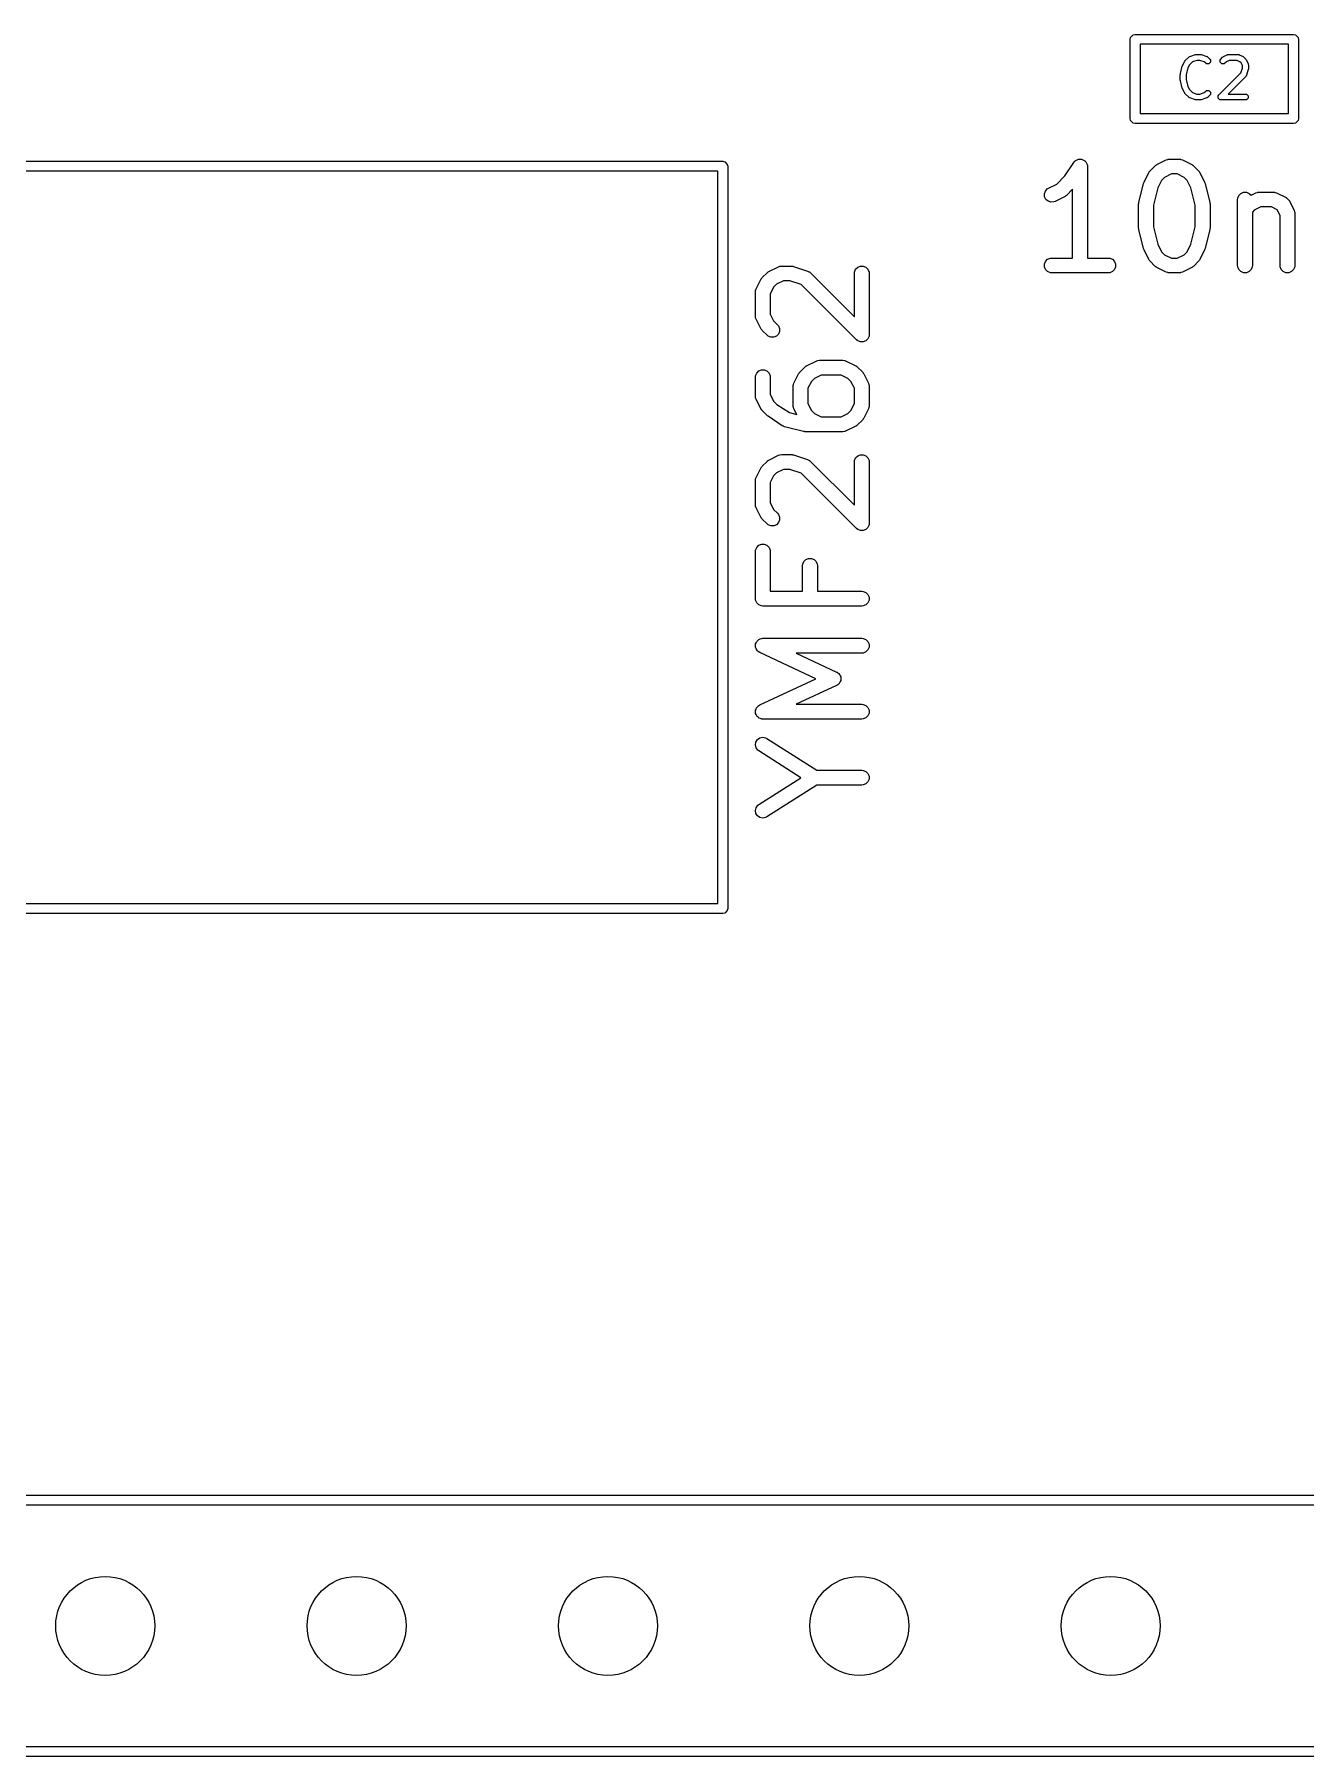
# Model space of a CAD drawing. Extents: x 2.26 to 6.35, y -6.6 to -4.52.
# Drawn here: x 4.813 to 5.318, y -6.469 to -5.784 of the extents above; entities that cross this region are included whole.
import ezdxf

# ---------------------------------------------------------------- set-up
doc = ezdxf.new("R2010")
doc.units = 0
doc.header["$MEASUREMENT"] = 0
doc.layers.add('BLACK', color=7, linetype='CONTINUOUS')

msp = doc.modelspace()

# ---------------------------------------------------------------- linework, layer by layer
at = {"layer": 'BLACK', "linetype": 'CONTINUOUS'}
for p, q in [((5.24872, -5.78615), (5.24887, -5.78539)), ((5.24872, -5.81764), (5.24872, -5.78615)), ((5.24887, -5.78539), (5.24993, -5.78433)), ((5.24993, -5.78433), (5.25069, -5.78418)), ((5.25069, -5.78418), (5.31368, -5.78418)), ((5.25265, -5.78811), (5.25265, -5.81567)), ((5.31171, -5.78811), (5.25265, -5.78811)), ((5.31171, -5.81567), (5.31171, -5.78811)), ((5.31368, -5.78418), (5.31443, -5.78433)), ((5.31443, -5.78433), (5.3155, -5.78539)), ((5.3155, -5.78539), (5.31565, -5.78615)), ((5.31565, -5.78615), (5.31565, -5.81764)), ((5.2695, -5.79653), (5.27025, -5.79503)), ((5.27025, -5.79503), (5.27037, -5.79488)), ((5.27037, -5.79488), (5.27047, -5.79472)), ((5.27047, -5.79472), (5.27197, -5.79322)), ((5.27197, -5.79322), (5.27202, -5.79319)), ((5.27202, -5.79319), (5.27203, -5.79317)), ((5.27203, -5.79317), (5.2722, -5.79307)), ((5.2722, -5.79307), (5.27236, -5.79297)), ((5.27345, -5.79509), (5.27228, -5.79626)), ((5.27236, -5.79297), (5.27238, -5.79297)), ((5.27238, -5.79297), (5.27243, -5.79294)), ((5.27243, -5.79294), (5.27468, -5.79219)), ((5.27525, -5.79449), (5.27345, -5.79509)), ((5.27468, -5.79219), (5.27487, -5.79216)), ((5.27487, -5.79216), (5.27506, -5.79213)), ((5.27506, -5.79213), (5.27656, -5.79213)), ((5.27637, -5.79449), (5.27525, -5.79449)), ((5.27817, -5.79509), (5.27637, -5.79449)), ((5.27656, -5.79213), (5.27674, -5.79216)), ((5.27674, -5.79216), (5.27693, -5.79219)), ((5.27693, -5.79219), (5.27918, -5.79294)), ((5.27872, -5.79564), (5.27817, -5.79509)), ((5.2791, -5.7959), (5.27872, -5.79564)), ((5.28001, -5.7959), (5.2791, -5.7959)), ((5.27918, -5.79294), (5.27923, -5.79297)), ((5.27923, -5.79297), (5.27926, -5.79297)), ((5.27926, -5.79297), (5.27942, -5.79307)), ((5.27942, -5.79307), (5.27958, -5.79317)), ((5.27958, -5.79317), (5.27959, -5.79319)), ((5.27959, -5.79319), (5.27964, -5.79322)), ((5.27964, -5.79322), (5.28039, -5.79397)), ((5.28065, -5.79526), (5.28001, -5.7959)), ((5.28039, -5.79397), (5.28065, -5.79436)), ((5.28065, -5.79436), (5.28065, -5.79526)), ((5.28446, -5.79436), (5.28472, -5.79397)), ((5.28446, -5.79526), (5.28446, -5.79436)), ((5.2851, -5.7959), (5.28446, -5.79526)), ((5.28472, -5.79397), (5.28547, -5.79322)), ((5.28601, -5.7959), (5.2851, -5.7959)), ((5.28547, -5.79322), (5.28563, -5.79312)), ((5.28563, -5.79312), (5.28578, -5.793)), ((5.28578, -5.793), (5.28728, -5.79225)), ((5.28639, -5.79564), (5.28601, -5.7959)), ((5.28701, -5.79503), (5.28639, -5.79564)), ((5.28808, -5.79449), (5.28701, -5.79503)), ((5.28728, -5.79225), (5.28733, -5.79224)), ((5.28733, -5.79224), (5.28735, -5.79222)), ((5.28735, -5.79222), (5.28754, -5.79218)), ((5.28754, -5.79218), (5.28772, -5.79213)), ((5.28772, -5.79213), (5.28775, -5.79214)), ((5.28775, -5.79214), (5.28781, -5.79213)), ((5.28781, -5.79213), (5.29155, -5.79213)), ((5.29128, -5.79449), (5.28808, -5.79449)), ((5.29236, -5.79503), (5.29128, -5.79449)), ((5.29155, -5.79213), (5.29161, -5.79214)), ((5.29161, -5.79214), (5.29164, -5.79213)), ((5.29164, -5.79213), (5.29182, -5.79218)), ((5.29182, -5.79218), (5.29201, -5.79222)), ((5.29201, -5.79222), (5.29203, -5.79224)), ((5.29203, -5.79224), (5.29208, -5.79225)), ((5.29208, -5.79225), (5.29358, -5.793)), ((5.29283, -5.79551), (5.29236, -5.79503)), ((5.29337, -5.79659), (5.29283, -5.79551)), ((5.29358, -5.793), (5.29373, -5.79312)), ((5.29373, -5.79312), (5.29389, -5.79322)), ((5.29389, -5.79322), (5.29464, -5.79397)), ((5.29464, -5.79397), (5.29474, -5.79413)), ((5.29474, -5.79413), (5.29486, -5.79428)), ((5.29486, -5.79428), (5.29561, -5.79578)), ((5.29561, -5.79578), (5.29563, -5.79584)), ((5.29563, -5.79584), (5.29565, -5.79586)), ((5.29565, -5.79586), (5.29568, -5.79604)), ((5.29568, -5.79604), (5.29573, -5.79622)), ((5.26863, -5.80006), (5.26865, -5.79992)), ((5.26863, -5.80231), (5.26863, -5.80006)), ((5.26865, -5.80245), (5.26863, -5.80231)), ((5.26865, -5.79992), (5.26866, -5.79977)), ((5.26866, -5.80259), (5.26865, -5.80245)), ((5.26866, -5.79977), (5.26941, -5.79677)), ((5.26941, -5.80559), (5.26866, -5.80259)), ((5.26941, -5.79677), (5.26947, -5.79665)), ((5.26947, -5.79665), (5.2695, -5.79653)), ((5.27167, -5.79747), (5.27099, -5.8002)), ((5.27099, -5.8002), (5.27099, -5.80216)), ((5.27099, -5.80216), (5.27167, -5.80489)), ((5.27228, -5.79626), (5.27167, -5.79747)), ((5.28397, -5.80822), (5.29277, -5.79942)), ((5.29464, -5.80089), (5.28766, -5.80788)), ((5.29277, -5.79942), (5.29337, -5.79762)), ((5.29337, -5.79762), (5.29337, -5.79659)), ((5.29467, -5.80084), (5.29464, -5.80089)), ((5.2947, -5.80083), (5.29467, -5.80084)), ((5.29479, -5.80067), (5.2947, -5.80083)), ((5.2949, -5.80051), (5.29479, -5.80067)), ((5.29493, -5.80043), (5.2949, -5.80048)), ((5.2949, -5.80048), (5.2949, -5.80051)), ((5.29568, -5.79818), (5.29493, -5.80043)), ((5.2957, -5.79799), (5.29568, -5.79818)), ((5.29574, -5.79781), (5.2957, -5.79799)), ((5.29573, -5.79622), (5.29572, -5.79625)), ((5.29572, -5.79625), (5.29574, -5.79631)), ((5.29574, -5.79631), (5.29574, -5.79781)), ((5.26947, -5.80571), (5.26941, -5.80559)), ((5.2695, -5.80583), (5.26947, -5.80571)), ((5.27025, -5.80733), (5.2695, -5.80583)), ((5.27037, -5.80748), (5.27025, -5.80733)), ((5.27047, -5.80764), (5.27037, -5.80748)), ((5.27197, -5.80914), (5.27047, -5.80764)), ((5.27167, -5.80489), (5.27228, -5.80611)), ((5.27202, -5.80917), (5.27197, -5.80914)), ((5.27203, -5.8092), (5.27202, -5.80917)), ((5.2722, -5.80929), (5.27203, -5.8092)), ((5.27236, -5.8094), (5.2722, -5.80929)), ((5.27228, -5.80611), (5.27345, -5.80727)), ((5.27238, -5.8094), (5.27236, -5.8094)), ((5.27243, -5.80943), (5.27238, -5.8094)), ((5.27468, -5.81018), (5.27243, -5.80943)), ((5.27345, -5.80727), (5.27525, -5.80788)), ((5.27525, -5.80788), (5.27637, -5.80788)), ((5.27637, -5.80788), (5.27817, -5.80727)), ((5.27918, -5.80943), (5.27693, -5.81018)), ((5.27817, -5.80727), (5.27872, -5.80672)), ((5.27872, -5.80672), (5.2791, -5.80647)), ((5.2791, -5.80647), (5.28001, -5.80647)), ((5.27923, -5.8094), (5.27918, -5.80943)), ((5.27926, -5.8094), (5.27923, -5.8094)), ((5.27942, -5.80929), (5.27926, -5.8094)), ((5.27958, -5.8092), (5.27942, -5.80929)), ((5.27959, -5.80917), (5.27958, -5.8092)), ((5.27964, -5.80914), (5.27959, -5.80917)), ((5.28039, -5.80839), (5.27964, -5.80914)), ((5.28001, -5.80647), (5.28065, -5.8071)), ((5.28065, -5.80801), (5.28039, -5.80839)), ((5.28065, -5.8071), (5.28065, -5.80801)), ((5.28371, -5.8086), (5.28397, -5.80822)), ((5.28371, -5.80951), (5.28371, -5.8086)), ((5.28371, -5.8086), (5.28371, -5.8086)), ((5.28435, -5.81015), (5.28371, -5.80951)), ((5.28766, -5.80788), (5.29455, -5.80788)), ((5.29455, -5.80788), (5.29501, -5.80797)), ((5.29501, -5.80797), (5.29565, -5.8086)), ((5.29565, -5.80951), (5.29501, -5.81015)), ((5.29565, -5.8086), (5.29565, -5.80951)), ((5.25265, -5.81567), (5.31171, -5.81567)), ((5.27487, -5.8102), (5.27468, -5.81018)), ((5.27506, -5.81024), (5.27487, -5.8102)), ((5.27656, -5.81024), (5.27506, -5.81024)), ((5.27674, -5.8102), (5.27656, -5.81024)), ((5.27693, -5.81018), (5.27674, -5.8102)), ((5.28481, -5.81024), (5.28435, -5.81015)), ((5.29455, -5.81024), (5.28481, -5.81024)), ((5.29501, -5.81015), (5.29455, -5.81024)), ((5.24887, -5.8184), (5.24872, -5.81764)), ((5.24993, -5.81946), (5.24887, -5.8184)), ((5.25069, -5.81961), (5.24993, -5.81946)), ((5.31368, -5.81961), (5.25069, -5.81961)), ((5.31443, -5.81946), (5.31368, -5.81961)), ((5.3155, -5.8184), (5.31443, -5.81946)), ((5.31565, -5.81764), (5.3155, -5.8184)), ((4.48031, -5.83465), (5.08661, -5.83465)), ((5.08661, -5.83465), (5.08737, -5.8348)), ((5.08737, -5.8348), (5.08843, -5.83586)), ((5.08843, -5.83586), (5.08858, -5.83661)), ((5.08858, -5.83661), (5.08858, -6.13189)), ((5.22271, -5.84047), (5.22629, -5.83509)), ((5.22629, -5.83509), (5.22629, -5.83509)), ((5.22629, -5.83509), (5.2263, -5.83509)), ((5.2263, -5.83509), (5.22666, -5.83464)), ((5.2263, -5.83509), (5.2263, -5.83509)), ((5.22666, -5.83464), (5.2269, -5.83448)), ((5.2269, -5.83448), (5.22711, -5.83427)), ((5.22711, -5.83427), (5.22738, -5.83416)), ((5.22738, -5.83416), (5.22762, -5.834)), ((5.22762, -5.834), (5.2279, -5.83394)), ((5.2279, -5.83394), (5.22817, -5.83383)), ((5.22817, -5.83383), (5.22846, -5.83383)), ((5.22846, -5.83383), (5.22875, -5.83378)), ((5.22875, -5.83378), (5.22903, -5.83383)), ((5.22903, -5.83383), (5.22933, -5.83383)), ((5.22933, -5.83383), (5.22959, -5.83394)), ((5.22959, -5.83394), (5.22988, -5.834)), ((5.22988, -5.834), (5.23012, -5.83416)), ((5.23012, -5.83416), (5.23039, -5.83427)), ((5.23039, -5.83427), (5.2306, -5.83448)), ((5.2306, -5.83448), (5.23084, -5.83464)), ((5.23084, -5.83464), (5.231, -5.83488)), ((5.231, -5.83488), (5.23121, -5.83509)), ((5.23121, -5.83509), (5.23132, -5.83536)), ((5.23132, -5.83536), (5.23148, -5.8356)), ((5.23148, -5.8356), (5.23153, -5.83588)), ((5.23153, -5.83588), (5.23165, -5.83615)), ((5.23165, -5.83615), (5.2317, -5.83672)), ((5.2317, -5.83672), (5.2317, -5.83673)), ((5.2317, -5.83673), (5.2317, -5.83673)), ((5.2317, -5.83673), (5.2317, -5.83673)), ((5.2317, -5.83673), (5.2317, -5.87315)), ((5.25666, -5.83839), (5.25853, -5.83652)), ((5.25853, -5.83652), (5.25876, -5.83633)), ((5.25876, -5.83633), (5.25881, -5.83627)), ((5.25881, -5.83627), (5.2589, -5.83622)), ((5.2589, -5.83622), (5.25898, -5.83615)), ((5.25898, -5.83615), (5.25905, -5.83612)), ((5.25905, -5.83612), (5.2593, -5.83596)), ((5.2593, -5.83596), (5.26305, -5.83409)), ((5.26305, -5.83409), (5.26359, -5.83388)), ((5.26359, -5.83388), (5.2637, -5.83387)), ((5.2637, -5.83387), (5.26379, -5.83383)), ((5.26379, -5.83383), (5.26437, -5.83378)), ((5.26437, -5.83378), (5.26812, -5.83378)), ((5.26812, -5.83378), (5.2687, -5.83383)), ((5.2687, -5.83383), (5.26879, -5.83387)), ((5.26879, -5.83387), (5.2689, -5.83388)), ((5.2689, -5.83388), (5.26944, -5.83409)), ((5.26944, -5.83409), (5.27319, -5.83596)), ((5.27319, -5.83596), (5.27344, -5.83612)), ((5.27344, -5.83612), (5.27351, -5.83615)), ((5.27351, -5.83615), (5.27359, -5.83622)), ((5.27359, -5.83622), (5.27368, -5.83627)), ((5.27368, -5.83627), (5.27373, -5.83633)), ((5.27373, -5.83633), (5.27396, -5.83652)), ((5.27396, -5.83652), (5.27583, -5.83839)), ((5.08465, -5.83858), (4.48228, -5.83858)), ((5.08465, -6.12992), (5.08465, -5.83858)), ((5.21618, -5.84534), (5.2195, -5.84368)), ((5.2195, -5.84368), (5.22271, -5.84047)), ((5.25213, -5.85101), (5.25401, -5.84351)), ((5.25401, -5.84351), (5.25402, -5.84347)), ((5.25402, -5.84345), (5.25412, -5.84321)), ((5.25402, -5.84347), (5.25402, -5.84345)), ((5.25412, -5.84321), (5.2542, -5.84297)), ((5.2542, -5.84297), (5.25421, -5.84295)), ((5.25421, -5.84295), (5.25423, -5.84291)), ((5.25423, -5.84291), (5.25611, -5.83916)), ((5.25611, -5.83916), (5.25626, -5.83891)), ((5.25626, -5.83891), (5.25629, -5.83884)), ((5.25629, -5.83884), (5.25636, -5.83876)), ((5.25636, -5.83876), (5.25641, -5.83867)), ((5.25641, -5.83867), (5.25647, -5.83862)), ((5.25647, -5.83862), (5.25666, -5.83839)), ((5.26117, -5.84223), (5.25966, -5.84526)), ((5.26237, -5.84103), (5.26117, -5.84223)), ((5.26507, -5.83968), (5.26237, -5.84103)), ((5.26742, -5.83968), (5.26507, -5.83968)), ((5.27012, -5.84103), (5.26742, -5.83968)), ((5.27132, -5.84223), (5.27012, -5.84103)), ((5.27283, -5.84526), (5.27132, -5.84223)), ((5.27583, -5.83839), (5.27602, -5.83862)), ((5.27602, -5.83862), (5.27608, -5.83867)), ((5.27608, -5.83867), (5.27613, -5.83876)), ((5.27613, -5.83876), (5.2762, -5.83884)), ((5.2762, -5.83884), (5.27623, -5.83891)), ((5.27623, -5.83891), (5.27639, -5.83916)), ((5.27639, -5.83916), (5.27826, -5.84291)), ((5.27826, -5.84291), (5.27828, -5.84295)), ((5.27828, -5.84295), (5.27829, -5.84297)), ((5.27829, -5.84297), (5.27838, -5.84321)), ((5.27838, -5.84321), (5.27847, -5.84345)), ((5.27847, -5.84345), (5.27847, -5.84347)), ((5.27847, -5.84347), (5.27848, -5.84351)), ((5.27848, -5.84351), (5.28036, -5.85101)), ((5.21457, -5.84761), (5.21494, -5.84652)), ((5.21465, -5.84876), (5.21457, -5.84761)), ((5.21517, -5.84979), (5.21465, -5.84876)), ((5.21494, -5.84652), (5.21569, -5.84565)), ((5.21604, -5.85054), (5.21517, -5.84979)), ((5.21569, -5.84565), (5.21618, -5.84534)), ((5.21713, -5.85091), (5.21604, -5.85054)), ((5.21828, -5.85083), (5.21713, -5.85091)), ((5.21882, -5.85062), (5.21828, -5.85083)), ((5.22257, -5.84874), (5.21882, -5.85062)), ((5.22282, -5.84859), (5.22257, -5.84874)), ((5.22289, -5.84856), (5.22282, -5.84859)), ((5.22297, -5.84849), (5.22289, -5.84856)), ((5.22306, -5.84844), (5.22297, -5.84849)), ((5.22311, -5.84838), (5.22306, -5.84844)), ((5.22334, -5.84819), (5.22311, -5.84838)), ((5.2258, -5.84573), (5.22334, -5.84819)), ((5.2258, -5.87315), (5.2258, -5.84573)), ((5.25966, -5.84526), (5.25795, -5.85209)), ((5.27454, -5.85209), (5.27283, -5.84526)), ((5.29141, -5.84985), (5.29147, -5.84928)), ((5.29141, -5.8761), (5.29141, -5.84985)), ((5.29147, -5.84928), (5.29191, -5.84821)), ((5.29191, -5.84821), (5.29273, -5.8474)), ((5.29273, -5.8474), (5.29379, -5.84696)), ((5.29379, -5.84696), (5.29494, -5.84696)), ((5.29494, -5.84696), (5.29601, -5.8474)), ((5.29601, -5.8474), (5.29677, -5.84816)), ((5.29677, -5.84816), (5.29867, -5.84721)), ((5.29867, -5.84721), (5.29921, -5.847)), ((5.29921, -5.847), (5.29932, -5.847)), ((5.29932, -5.847), (5.29942, -5.84696)), ((5.29942, -5.84696), (5.29999, -5.8469)), ((5.29999, -5.8469), (5.30562, -5.8469)), ((5.30562, -5.8469), (5.30619, -5.84696)), ((5.30619, -5.84696), (5.30629, -5.847)), ((5.30629, -5.847), (5.3064, -5.847)), ((5.3064, -5.847), (5.30694, -5.84721)), ((5.30694, -5.84721), (5.31069, -5.84909)), ((5.31069, -5.84909), (5.31078, -5.84915)), ((5.31078, -5.84915), (5.31083, -5.84916)), ((5.31083, -5.84916), (5.31088, -5.84921)), ((5.31088, -5.84921), (5.31118, -5.84939)), ((5.31118, -5.84939), (5.31142, -5.84967)), ((5.31142, -5.84967), (5.3117, -5.84992)), ((5.3117, -5.84992), (5.31188, -5.85021)), ((5.31188, -5.85021), (5.31193, -5.85026)), ((5.31193, -5.85026), (5.31195, -5.85031)), ((5.31195, -5.85031), (5.31201, -5.85041)), ((5.31201, -5.85041), (5.31388, -5.85416)), ((5.25204, -5.85173), (5.25205, -5.85163)), ((5.25204, -5.8611), (5.25204, -5.85173)), ((5.25205, -5.85158), (5.25208, -5.85137)), ((5.25205, -5.85163), (5.25205, -5.85158)), ((5.25208, -5.85137), (5.2521, -5.85115)), ((5.2521, -5.85115), (5.25212, -5.85111)), ((5.25212, -5.85111), (5.25213, -5.85101)), ((5.25795, -5.85209), (5.25795, -5.86074)), ((5.27454, -5.86074), (5.27454, -5.85209)), ((5.28036, -5.85101), (5.28037, -5.85111)), ((5.28037, -5.85111), (5.28039, -5.85115)), ((5.28039, -5.85115), (5.28041, -5.85137)), ((5.28041, -5.85137), (5.28044, -5.85158)), ((5.28044, -5.85158), (5.28044, -5.85163)), ((5.28044, -5.85163), (5.28045, -5.85173)), ((5.28045, -5.85173), (5.28045, -5.8611)), ((5.29799, -5.85415), (5.29732, -5.85483)), ((5.29732, -5.85483), (5.29732, -5.8761)), ((5.30069, -5.85281), (5.29799, -5.85415)), ((5.30492, -5.85281), (5.30069, -5.85281)), ((5.30716, -5.85393), (5.30492, -5.85281)), ((5.30829, -5.85617), (5.30716, -5.85393)), ((5.30829, -5.8761), (5.30829, -5.85617)), ((5.31388, -5.85416), (5.31409, -5.8547)), ((5.31409, -5.8547), (5.3141, -5.8548)), ((5.3141, -5.8548), (5.31414, -5.8549)), ((5.31414, -5.8549), (5.31419, -5.85548)), ((5.31419, -5.85548), (5.31419, -5.8761)), ((5.25205, -5.8612), (5.25204, -5.8611)), ((5.25205, -5.86124), (5.25205, -5.8612)), ((5.25208, -5.86146), (5.25205, -5.86124)), ((5.2521, -5.86168), (5.25208, -5.86146)), ((5.25212, -5.86172), (5.2521, -5.86168)), ((5.25213, -5.86182), (5.25212, -5.86172)), ((5.25401, -5.86932), (5.25213, -5.86182)), ((5.25795, -5.86074), (5.25966, -5.86757)), ((5.27283, -5.86757), (5.27454, -5.86074)), ((5.28036, -5.86182), (5.27848, -5.86932)), ((5.28037, -5.86172), (5.28036, -5.86182)), ((5.28039, -5.86168), (5.28037, -5.86172)), ((5.28041, -5.86146), (5.28039, -5.86168)), ((5.28044, -5.86124), (5.28041, -5.86146)), ((5.28045, -5.8611), (5.28044, -5.8612)), ((5.28044, -5.8612), (5.28044, -5.86124)), ((5.25402, -5.86936), (5.25401, -5.86932)), ((5.25402, -5.86938), (5.25402, -5.86936)), ((5.25412, -5.86962), (5.25402, -5.86938)), ((5.2542, -5.86986), (5.25412, -5.86962)), ((5.25421, -5.86988), (5.2542, -5.86986)), ((5.25423, -5.86992), (5.25421, -5.86988)), ((5.25611, -5.87367), (5.25423, -5.86992)), ((5.25966, -5.86757), (5.26117, -5.8706)), ((5.26117, -5.8706), (5.26237, -5.8718)), ((5.27012, -5.8718), (5.27132, -5.8706)), ((5.27132, -5.8706), (5.27283, -5.86757)), ((5.27826, -5.86992), (5.27639, -5.87367)), ((5.27828, -5.86988), (5.27826, -5.86992)), ((5.27829, -5.86986), (5.27828, -5.86988)), ((5.27838, -5.86962), (5.27829, -5.86986)), ((5.27847, -5.86938), (5.27838, -5.86962)), ((5.27848, -5.86932), (5.27847, -5.86936)), ((5.27847, -5.86936), (5.27847, -5.86938)), ((5.10498, -5.8785), (5.10873, -5.87662)), ((5.10873, -5.87662), (5.10927, -5.87642)), ((5.10927, -5.87642), (5.10938, -5.87641)), ((5.10938, -5.87641), (5.10947, -5.87637)), ((5.10947, -5.87637), (5.11005, -5.87631)), ((5.11005, -5.87631), (5.1138, -5.87631)), ((5.1138, -5.87631), (5.11409, -5.87634)), ((5.11409, -5.87634), (5.11417, -5.87634)), ((5.11417, -5.87634), (5.11427, -5.87636)), ((5.11427, -5.87636), (5.11438, -5.87637)), ((5.11438, -5.87637), (5.11445, -5.8764)), ((5.11445, -5.8764), (5.11473, -5.87646)), ((5.11473, -5.87646), (5.12036, -5.87834)), ((5.13903, -5.87869), (5.13947, -5.87762)), ((5.13947, -5.87762), (5.14028, -5.87681)), ((5.14028, -5.87681), (5.14135, -5.87637)), ((5.14135, -5.87637), (5.1425, -5.87637)), ((5.1425, -5.87637), (5.14356, -5.87681)), ((5.14356, -5.87681), (5.14438, -5.87762)), ((5.14438, -5.87762), (5.14482, -5.87869)), ((5.21461, -5.87552), (5.21505, -5.87446)), ((5.21461, -5.87668), (5.21461, -5.87552)), ((5.21505, -5.87774), (5.21461, -5.87668)), ((5.21505, -5.87446), (5.21586, -5.87364)), ((5.21586, -5.87855), (5.21505, -5.87774)), ((5.21586, -5.87364), (5.21693, -5.8732)), ((5.21693, -5.8732), (5.2175, -5.87315)), ((5.2175, -5.87315), (5.2258, -5.87315)), ((5.2317, -5.87315), (5.24, -5.87315)), ((5.24, -5.87315), (5.24057, -5.8732)), ((5.24057, -5.8732), (5.24164, -5.87364)), ((5.24164, -5.87364), (5.24245, -5.87446)), ((5.24245, -5.87774), (5.24164, -5.87855)), ((5.24245, -5.87446), (5.24289, -5.87552)), ((5.24289, -5.87668), (5.24245, -5.87774)), ((5.24289, -5.87552), (5.24289, -5.87668)), ((5.25626, -5.87392), (5.25611, -5.87367)), ((5.25629, -5.87399), (5.25626, -5.87392)), ((5.25636, -5.87407), (5.25629, -5.87399)), ((5.25641, -5.87416), (5.25636, -5.87407)), ((5.25647, -5.87421), (5.25641, -5.87416)), ((5.25666, -5.87444), (5.25647, -5.87421)), ((5.25853, -5.87631), (5.25666, -5.87444)), ((5.25876, -5.8765), (5.25853, -5.87631)), ((5.25881, -5.87656), (5.25876, -5.8765)), ((5.2589, -5.87661), (5.25881, -5.87656)), ((5.25898, -5.87668), (5.2589, -5.87661)), ((5.25905, -5.87671), (5.25898, -5.87668)), ((5.2593, -5.87687), (5.25905, -5.87671)), ((5.26305, -5.87874), (5.2593, -5.87687)), ((5.26237, -5.8718), (5.26507, -5.87315)), ((5.26507, -5.87315), (5.26742, -5.87315)), ((5.26742, -5.87315), (5.27012, -5.8718)), ((5.27319, -5.87687), (5.26944, -5.87874)), ((5.27344, -5.87671), (5.27319, -5.87687)), ((5.27351, -5.87668), (5.27344, -5.87671)), ((5.27359, -5.87661), (5.27351, -5.87668)), ((5.27368, -5.87656), (5.27359, -5.87661)), ((5.27373, -5.8765), (5.27368, -5.87656)), ((5.27396, -5.87631), (5.27373, -5.8765)), ((5.27583, -5.87444), (5.27396, -5.87631)), ((5.27602, -5.87421), (5.27583, -5.87444)), ((5.27608, -5.87416), (5.27602, -5.87421)), ((5.27613, -5.87407), (5.27608, -5.87416)), ((5.2762, -5.87399), (5.27613, -5.87407)), ((5.27623, -5.87392), (5.2762, -5.87399)), ((5.27639, -5.87367), (5.27623, -5.87392)), ((5.29147, -5.87668), (5.29141, -5.8761)), ((5.29191, -5.87774), (5.29147, -5.87668)), ((5.29273, -5.87855), (5.29191, -5.87774)), ((5.29682, -5.87774), (5.29601, -5.87855)), ((5.29726, -5.87668), (5.29682, -5.87774)), ((5.29732, -5.8761), (5.29726, -5.87668)), ((5.30834, -5.87668), (5.30829, -5.8761)), ((5.30878, -5.87774), (5.30834, -5.87668)), ((5.3096, -5.87855), (5.30878, -5.87774)), ((5.3137, -5.87774), (5.31288, -5.87855)), ((5.31414, -5.87668), (5.3137, -5.87774)), ((5.31419, -5.8761), (5.31414, -5.87668)), ((5.09991, -5.88544), (5.10179, -5.88169)), ((5.10179, -5.88169), (5.10194, -5.88145)), ((5.10194, -5.88145), (5.10197, -5.88137)), ((5.10197, -5.88137), (5.10204, -5.88129)), ((5.10204, -5.88129), (5.10209, -5.8812)), ((5.10209, -5.8812), (5.10215, -5.88115)), ((5.10215, -5.88115), (5.10234, -5.88093)), ((5.10234, -5.88093), (5.10421, -5.87905)), ((5.10421, -5.87905), (5.10444, -5.87887)), ((5.10444, -5.87887), (5.10449, -5.87881)), ((5.10449, -5.87881), (5.10458, -5.87875)), ((5.10458, -5.87875), (5.10466, -5.87868)), ((5.10466, -5.87868), (5.10473, -5.87865)), ((5.10473, -5.87865), (5.10498, -5.8785)), ((5.10685, -5.88476), (5.1055, -5.88746)), ((5.10805, -5.88357), (5.10685, -5.88476)), ((5.11075, -5.88222), (5.10805, -5.88357)), ((5.11332, -5.88222), (5.11075, -5.88222)), ((5.11783, -5.88372), (5.11332, -5.88222)), ((5.13983, -5.90572), (5.11783, -5.88372)), ((5.12036, -5.87834), (5.12089, -5.87857)), ((5.12089, -5.87857), (5.12097, -5.87864)), ((5.12097, -5.87864), (5.12107, -5.87868)), ((5.12107, -5.87868), (5.12151, -5.87905)), ((5.12151, -5.87905), (5.13897, -5.89651)), ((5.13897, -5.87927), (5.13903, -5.87869)), ((5.13897, -5.89651), (5.13897, -5.87927)), ((5.14482, -5.87869), (5.14487, -5.87927)), ((5.14487, -5.87927), (5.14487, -5.90364)), ((5.21693, -5.879), (5.21586, -5.87855)), ((5.2175, -5.87905), (5.21693, -5.879)), ((5.24, -5.87905), (5.2175, -5.87905)), ((5.24057, -5.879), (5.24, -5.87905)), ((5.24164, -5.87855), (5.24057, -5.879)), ((5.26359, -5.87895), (5.26305, -5.87874)), ((5.2637, -5.87895), (5.26359, -5.87895)), ((5.26379, -5.879), (5.2637, -5.87895)), ((5.26437, -5.87905), (5.26379, -5.879)), ((5.26812, -5.87905), (5.26437, -5.87905)), ((5.2687, -5.879), (5.26812, -5.87905)), ((5.26879, -5.87895), (5.2687, -5.879)), ((5.2689, -5.87895), (5.26879, -5.87895)), ((5.26944, -5.87874), (5.2689, -5.87895)), ((5.29379, -5.879), (5.29273, -5.87855)), ((5.29494, -5.879), (5.29379, -5.879)), ((5.29601, -5.87855), (5.29494, -5.879)), ((5.31066, -5.879), (5.3096, -5.87855)), ((5.31182, -5.879), (5.31066, -5.879)), ((5.31288, -5.87855), (5.31182, -5.879)), ((5.0996, -5.88676), (5.09966, -5.88619)), ((5.0996, -5.89614), (5.0996, -5.88676)), ((5.09966, -5.88619), (5.0997, -5.88609)), ((5.0997, -5.88598), (5.09991, -5.88544)), ((5.0997, -5.88609), (5.0997, -5.88598)), ((5.1055, -5.88746), (5.1055, -5.89544)), ((5.09966, -5.89671), (5.0996, -5.89614)), ((5.0997, -5.89681), (5.09966, -5.89671)), ((5.0997, -5.89692), (5.0997, -5.89681)), ((5.09991, -5.89746), (5.0997, -5.89692)), ((5.10179, -5.90121), (5.09991, -5.89746)), ((5.1055, -5.89544), (5.10685, -5.89814)), ((5.10685, -5.89814), (5.10839, -5.89967)), ((5.10194, -5.90146), (5.10179, -5.90121)), ((5.10197, -5.90153), (5.10194, -5.90146)), ((5.10204, -5.90161), (5.10197, -5.90153)), ((5.10209, -5.9017), (5.10204, -5.90161)), ((5.10215, -5.90175), (5.10209, -5.9017)), ((5.10234, -5.90198), (5.10215, -5.90175)), ((5.10421, -5.90385), (5.10234, -5.90198)), ((5.10466, -5.90422), (5.10421, -5.90385)), ((5.10573, -5.90466), (5.10466, -5.90422)), ((5.10688, -5.90466), (5.10573, -5.90466)), ((5.10794, -5.90422), (5.10688, -5.90466)), ((5.10876, -5.9034), (5.10794, -5.90422)), ((5.10839, -5.89967), (5.10876, -5.90012)), ((5.10876, -5.90012), (5.1092, -5.90119)), ((5.1092, -5.90234), (5.10876, -5.9034)), ((5.1092, -5.90119), (5.1092, -5.90234)), ((5.14438, -5.90528), (5.14356, -5.90609)), ((5.14469, -5.90452), (5.14438, -5.90528)), ((5.14482, -5.90421), (5.14469, -5.90452)), ((5.14487, -5.90364), (5.14482, -5.90421)), ((5.14028, -5.90609), (5.13983, -5.90572)), ((5.14103, -5.9064), (5.14028, -5.90609)), ((5.14135, -5.90653), (5.14103, -5.9064)), ((5.1425, -5.90653), (5.14135, -5.90653)), ((5.14135, -5.90653), (5.14135, -5.90653)), ((5.14356, -5.90609), (5.1425, -5.90653)), ((5.09966, -5.91993), (5.1001, -5.91887)), ((5.1001, -5.91887), (5.10091, -5.91805)), ((5.10091, -5.91805), (5.10198, -5.91761)), ((5.10198, -5.91761), (5.10313, -5.91761)), ((5.10313, -5.91761), (5.10419, -5.91805)), ((5.10419, -5.91805), (5.10501, -5.91887)), ((5.10501, -5.91887), (5.10545, -5.91993)), ((5.11491, -5.92294), (5.11678, -5.91919)), ((5.11678, -5.91919), (5.11694, -5.91894)), ((5.11694, -5.91894), (5.11697, -5.91887)), ((5.11697, -5.91887), (5.11704, -5.91879)), ((5.11704, -5.91879), (5.11709, -5.9187)), ((5.11709, -5.9187), (5.11715, -5.91865)), ((5.11715, -5.91865), (5.11734, -5.91842)), ((5.11734, -5.91842), (5.11921, -5.91655)), ((5.11921, -5.91655), (5.11944, -5.91636)), ((5.11944, -5.91636), (5.11949, -5.9163)), ((5.11949, -5.9163), (5.11958, -5.91625)), ((5.11958, -5.91625), (5.11966, -5.91618)), ((5.11966, -5.91618), (5.11973, -5.91615)), ((5.11973, -5.91615), (5.11998, -5.91599)), ((5.11998, -5.91599), (5.12373, -5.91412)), ((5.12373, -5.91412), (5.12427, -5.91391)), ((5.12427, -5.91391), (5.12438, -5.9139)), ((5.12438, -5.9139), (5.12447, -5.91386)), ((5.12447, -5.91386), (5.12505, -5.91381)), ((5.12505, -5.91381), (5.13442, -5.91381)), ((5.13442, -5.91381), (5.135, -5.91386)), ((5.135, -5.91386), (5.1351, -5.9139)), ((5.1351, -5.9139), (5.1352, -5.91391)), ((5.1352, -5.91391), (5.13574, -5.91412)), ((5.13574, -5.91412), (5.13949, -5.91599)), ((5.13949, -5.91599), (5.13974, -5.91615)), ((5.13974, -5.91615), (5.13981, -5.91618)), ((5.13981, -5.91618), (5.13989, -5.91625)), ((5.13989, -5.91625), (5.13998, -5.9163)), ((5.13998, -5.9163), (5.14003, -5.91636)), ((5.14003, -5.91636), (5.14026, -5.91655)), ((5.14026, -5.91655), (5.14214, -5.91842)), ((5.14214, -5.91842), (5.14232, -5.91865)), ((5.14232, -5.91865), (5.14238, -5.9187)), ((5.14238, -5.9187), (5.14244, -5.91879)), ((5.14244, -5.91879), (5.1425, -5.91887)), ((5.1425, -5.91887), (5.14253, -5.91894)), ((5.14253, -5.91894), (5.14269, -5.91919)), ((5.14269, -5.91919), (5.14456, -5.92294)), ((5.0996, -5.92051), (5.09966, -5.91993)), ((5.0996, -5.92801), (5.0996, -5.92051)), ((5.10545, -5.91993), (5.1055, -5.92051)), ((5.1055, -5.92051), (5.1055, -5.92731)), ((5.1146, -5.92426), (5.11465, -5.92368)), ((5.1146, -5.93176), (5.1146, -5.92426)), ((5.11465, -5.92368), (5.11469, -5.92359)), ((5.11469, -5.92359), (5.1147, -5.92348)), ((5.1147, -5.92348), (5.11491, -5.92294)), ((5.12185, -5.92226), (5.1205, -5.92496)), ((5.1205, -5.92496), (5.1205, -5.93106)), ((5.12305, -5.92106), (5.12185, -5.92226)), ((5.12575, -5.91971), (5.12305, -5.92106)), ((5.13373, -5.91971), (5.12575, -5.91971)), ((5.13642, -5.92106), (5.13373, -5.91971)), ((5.13762, -5.92226), (5.13642, -5.92106)), ((5.13897, -5.92496), (5.13762, -5.92226)), ((5.13897, -5.93106), (5.13897, -5.92496)), ((5.14456, -5.92294), (5.14477, -5.92348)), ((5.14477, -5.92348), (5.14478, -5.92359)), ((5.14478, -5.92359), (5.14482, -5.92368)), ((5.14482, -5.92368), (5.14487, -5.92426)), ((5.14487, -5.92426), (5.14487, -5.93176)), ((5.09966, -5.92859), (5.0996, -5.92801)), ((5.0997, -5.92868), (5.09966, -5.92859)), ((5.0997, -5.92879), (5.0997, -5.92868)), ((5.09991, -5.92933), (5.0997, -5.92879)), ((5.10179, -5.93308), (5.09991, -5.92933)), ((5.10194, -5.93333), (5.10179, -5.93308)), ((5.1055, -5.92731), (5.10685, -5.93001)), ((5.10685, -5.93001), (5.10818, -5.93134)), ((5.10818, -5.93134), (5.11314, -5.93464)), ((5.11465, -5.93233), (5.1146, -5.93176)), ((5.11469, -5.93243), (5.11465, -5.93233)), ((5.1147, -5.93254), (5.11469, -5.93243)), ((5.11491, -5.93308), (5.1147, -5.93254)), ((5.11606, -5.93537), (5.11491, -5.93308)), ((5.1205, -5.93106), (5.12185, -5.93376)), ((5.13762, -5.93376), (5.13897, -5.93106)), ((5.14456, -5.93308), (5.14269, -5.93683)), ((5.14477, -5.93254), (5.14456, -5.93308)), ((5.14478, -5.93243), (5.14477, -5.93254)), ((5.14482, -5.93233), (5.14478, -5.93243)), ((5.14487, -5.93176), (5.14482, -5.93233)), ((5.10197, -5.9334), (5.10194, -5.93333)), ((5.10204, -5.93348), (5.10197, -5.9334)), ((5.10209, -5.93357), (5.10204, -5.93348)), ((5.10215, -5.93362), (5.10209, -5.93357)), ((5.10234, -5.93385), (5.10215, -5.93362)), ((5.10421, -5.93572), (5.10234, -5.93385)), ((5.10422, -5.93572), (5.10421, -5.93572)), ((5.10445, -5.93591), (5.10422, -5.93572)), ((5.10422, -5.93572), (5.10422, -5.93572)), ((5.10466, -5.93609), (5.10445, -5.93591)), ((5.11029, -5.93984), (5.10466, -5.93609)), ((5.10466, -5.93609), (5.10466, -5.93609)), ((5.10466, -5.93609), (5.10466, -5.93609)), ((5.11061, -5.94001), (5.11029, -5.93984)), ((5.11314, -5.93464), (5.11606, -5.93537)), ((5.12185, -5.93376), (5.12305, -5.93496)), ((5.12305, -5.93496), (5.12575, -5.9363)), ((5.12575, -5.9363), (5.13373, -5.9363)), ((5.13373, -5.9363), (5.13642, -5.93496)), ((5.13642, -5.93496), (5.13762, -5.93376)), ((5.13974, -5.93987), (5.13949, -5.94002)), ((5.13981, -5.93984), (5.13974, -5.93987)), ((5.13989, -5.93977), (5.13981, -5.93984)), ((5.13998, -5.93972), (5.13989, -5.93977)), ((5.14003, -5.93966), (5.13998, -5.93972)), ((5.14026, -5.93947), (5.14003, -5.93966)), ((5.14214, -5.9376), (5.14026, -5.93947)), ((5.14232, -5.93737), (5.14214, -5.9376)), ((5.14238, -5.93732), (5.14232, -5.93737)), ((5.14244, -5.93723), (5.14238, -5.93732)), ((5.1425, -5.93715), (5.14244, -5.93723)), ((5.14253, -5.93708), (5.1425, -5.93715)), ((5.14269, -5.93683), (5.14253, -5.93708)), ((5.11066, -5.94005), (5.11061, -5.94001)), ((5.11073, -5.94008), (5.11066, -5.94005)), ((5.1108, -5.94011), (5.11073, -5.94008)), ((5.11087, -5.94013), (5.1108, -5.94011)), ((5.11121, -5.94025), (5.11087, -5.94013)), ((5.11871, -5.94212), (5.11121, -5.94025)), ((5.11881, -5.94214), (5.11871, -5.94212)), ((5.11885, -5.94215), (5.11881, -5.94214)), ((5.11907, -5.94217), (5.11885, -5.94215)), ((5.11928, -5.94221), (5.11907, -5.94217)), ((5.11932, -5.9422), (5.11928, -5.94221)), ((5.11942, -5.94221), (5.11932, -5.9422)), ((5.13442, -5.94221), (5.11942, -5.94221)), ((5.135, -5.94215), (5.13442, -5.94221)), ((5.1351, -5.94211), (5.135, -5.94215)), ((5.1352, -5.94211), (5.1351, -5.94211)), ((5.13574, -5.9419), (5.1352, -5.94211)), ((5.13949, -5.94002), (5.13574, -5.9419)), ((5.10473, -5.95365), (5.10498, -5.95349)), ((5.10498, -5.95349), (5.10873, -5.95161)), ((5.10873, -5.95161), (5.10927, -5.95141)), ((5.10927, -5.95141), (5.10938, -5.9514)), ((5.10938, -5.9514), (5.10947, -5.95136)), ((5.10947, -5.95136), (5.11005, -5.9513)), ((5.11005, -5.9513), (5.1138, -5.9513)), ((5.1138, -5.9513), (5.11409, -5.95133)), ((5.11409, -5.95133), (5.11417, -5.95133)), ((5.11417, -5.95133), (5.11427, -5.95135)), ((5.11427, -5.95135), (5.11438, -5.95136)), ((5.11438, -5.95136), (5.11445, -5.95139)), ((5.11445, -5.95139), (5.11473, -5.95145)), ((5.11473, -5.95145), (5.12036, -5.95333)), ((5.12036, -5.95333), (5.12089, -5.95357)), ((5.12089, -5.95357), (5.12097, -5.95363)), ((5.12097, -5.95363), (5.12107, -5.95368)), ((5.13903, -5.95368), (5.13947, -5.95262)), ((5.13947, -5.95262), (5.14028, -5.9518)), ((5.14028, -5.9518), (5.14135, -5.95136)), ((5.14135, -5.95136), (5.1425, -5.95136)), ((5.1425, -5.95136), (5.14356, -5.9518)), ((5.14356, -5.9518), (5.14438, -5.95262)), ((5.14438, -5.95262), (5.14482, -5.95368)), ((5.0997, -5.96097), (5.09991, -5.96043)), ((5.09991, -5.96043), (5.10179, -5.95668)), ((5.10179, -5.95668), (5.10194, -5.95644)), ((5.10194, -5.95644), (5.10197, -5.95636)), ((5.10197, -5.95636), (5.10204, -5.95628)), ((5.10204, -5.95628), (5.10209, -5.95619)), ((5.10209, -5.95619), (5.10215, -5.95614)), ((5.10215, -5.95614), (5.10234, -5.95592)), ((5.10234, -5.95592), (5.10421, -5.95404)), ((5.10421, -5.95404), (5.10444, -5.95386)), ((5.10444, -5.95386), (5.10449, -5.9538)), ((5.10449, -5.9538), (5.10458, -5.95374)), ((5.10458, -5.95374), (5.10466, -5.95368)), ((5.10466, -5.95368), (5.10473, -5.95365)), ((5.10685, -5.95975), (5.1055, -5.96245)), ((5.10805, -5.95856), (5.10685, -5.95975)), ((5.11075, -5.95721), (5.10805, -5.95856)), ((5.11332, -5.95721), (5.11075, -5.95721)), ((5.11783, -5.95871), (5.11332, -5.95721)), ((5.13983, -5.98072), (5.11783, -5.95871)), ((5.12107, -5.95368), (5.12151, -5.95404)), ((5.12151, -5.95404), (5.13897, -5.9715)), ((5.13897, -5.95426), (5.13903, -5.95368)), ((5.13897, -5.9715), (5.13897, -5.95426)), ((5.14482, -5.95368), (5.14487, -5.95426)), ((5.14487, -5.95426), (5.14487, -5.97863)), ((5.0996, -5.96175), (5.09966, -5.96118)), ((5.0996, -5.97113), (5.0996, -5.96175)), ((5.09966, -5.96118), (5.0997, -5.96108)), ((5.0997, -5.96108), (5.0997, -5.96097)), ((5.1055, -5.96245), (5.1055, -5.97043)), ((5.09966, -5.9717), (5.0996, -5.97113)), ((5.0997, -5.9718), (5.09966, -5.9717)), ((5.0997, -5.97191), (5.0997, -5.9718)), ((5.09991, -5.97245), (5.0997, -5.97191)), ((5.10179, -5.9762), (5.09991, -5.97245)), ((5.1055, -5.97043), (5.10685, -5.97313)), ((5.10685, -5.97313), (5.10839, -5.97466)), ((5.10194, -5.97645), (5.10179, -5.9762)), ((5.10197, -5.97652), (5.10194, -5.97645)), ((5.10204, -5.9766), (5.10197, -5.97652)), ((5.10209, -5.97669), (5.10204, -5.9766)), ((5.10215, -5.97674), (5.10209, -5.97669)), ((5.10234, -5.97697), (5.10215, -5.97674)), ((5.10421, -5.97884), (5.10234, -5.97697)), ((5.10466, -5.97921), (5.10421, -5.97884)), ((5.10573, -5.97965), (5.10466, -5.97921)), ((5.10688, -5.97965), (5.10573, -5.97965)), ((5.10794, -5.97921), (5.10688, -5.97965)), ((5.10876, -5.97839), (5.10794, -5.97921)), ((5.10839, -5.97466), (5.10876, -5.97511)), ((5.10876, -5.97511), (5.1092, -5.97618)), ((5.1092, -5.97733), (5.10876, -5.97839)), ((5.1092, -5.97618), (5.1092, -5.97733)), ((5.14028, -5.98108), (5.13983, -5.98072)), ((5.14438, -5.98027), (5.14356, -5.98108)), ((5.14469, -5.97952), (5.14438, -5.98027)), ((5.14482, -5.9792), (5.14469, -5.97952)), ((5.14487, -5.97863), (5.14482, -5.9792)), ((5.1001, -5.98824), (5.10091, -5.98742)), ((5.10091, -5.98742), (5.10198, -5.98698)), ((5.10198, -5.98698), (5.10313, -5.98698)), ((5.10313, -5.98698), (5.10419, -5.98742)), ((5.10419, -5.98742), (5.10501, -5.98824)), ((5.14103, -5.98139), (5.14028, -5.98108)), ((5.14135, -5.98152), (5.14103, -5.98139)), ((5.1425, -5.98152), (5.14135, -5.98152)), ((5.14135, -5.98152), (5.14135, -5.98152)), ((5.14356, -5.98108), (5.1425, -5.98152)), ((5.0996, -5.98988), (5.09966, -5.9893)), ((5.0996, -6.00862), (5.0996, -5.98988)), ((5.09966, -5.9893), (5.1001, -5.98824)), ((5.10501, -5.98824), (5.10545, -5.9893)), ((5.10545, -5.9893), (5.1055, -5.98988)), ((5.1055, -5.98988), (5.1055, -6.00567)), ((5.1184, -5.99492), (5.11884, -5.99386)), ((5.11884, -5.99386), (5.11966, -5.99305)), ((5.11966, -5.99305), (5.12072, -5.9926)), ((5.12072, -5.9926), (5.12188, -5.9926)), ((5.12188, -5.9926), (5.12294, -5.99305)), ((5.12294, -5.99305), (5.12375, -5.99386)), ((5.12375, -5.99386), (5.1242, -5.99492)), ((5.11835, -5.9955), (5.1184, -5.99492)), ((5.11835, -6.00567), (5.11835, -5.9955)), ((5.1242, -5.99492), (5.12425, -5.9955)), ((5.12425, -5.9955), (5.12425, -6.00567)), ((5.1055, -6.00567), (5.11835, -6.00567)), ((5.12425, -6.00567), (5.14192, -6.00567)), ((5.14192, -6.00567), (5.1425, -6.00573)), ((5.1425, -6.00573), (5.14356, -6.00617)), ((5.14356, -6.00617), (5.14438, -6.00698)), ((5.14438, -6.00698), (5.14482, -6.00805)), ((5.14482, -6.00805), (5.14482, -6.0092)), ((5.09966, -6.0092), (5.0996, -6.00862)), ((5.1001, -6.01026), (5.09966, -6.0092)), ((5.10091, -6.01108), (5.1001, -6.01026)), ((5.10198, -6.01152), (5.10091, -6.01108)), ((5.10255, -6.01158), (5.10198, -6.01152)), ((5.14192, -6.01158), (5.10255, -6.01158)), ((5.1425, -6.01152), (5.14192, -6.01158)), ((5.14356, -6.01108), (5.1425, -6.01152)), ((5.14438, -6.01026), (5.14356, -6.01108)), ((5.14482, -6.0092), (5.14438, -6.01026)), ((5.09963, -6.02782), (5.09966, -6.02731)), ((5.09966, -6.02788), (5.09963, -6.02782)), ((5.09966, -6.0268), (5.09968, -6.02673)), ((5.09966, -6.02731), (5.09966, -6.0268)), ((5.09966, -6.02795), (5.09966, -6.02788)), ((5.09985, -6.02842), (5.09966, -6.02795)), ((5.09968, -6.02667), (5.0999, -6.0262)), ((5.09968, -6.02673), (5.09968, -6.02667)), ((5.10003, -6.0289), (5.09985, -6.02842)), ((5.0999, -6.0262), (5.1001, -6.02573)), ((5.10007, -6.02895), (5.10003, -6.0289)), ((5.1001, -6.02901), (5.10007, -6.02895)), ((5.1001, -6.02573), (5.10014, -6.02568)), ((5.10014, -6.02568), (5.10017, -6.02562)), ((5.10017, -6.02562), (5.10055, -6.02528)), ((5.10055, -6.02528), (5.10091, -6.02492)), ((5.10091, -6.02492), (5.10097, -6.02489)), ((5.10097, -6.02489), (5.10102, -6.02485)), ((5.10102, -6.02485), (5.1015, -6.02467)), ((5.1015, -6.02467), (5.10198, -6.02448)), ((5.10198, -6.02448), (5.10207, -6.02447)), ((5.10207, -6.02447), (5.1021, -6.02445)), ((5.1021, -6.02445), (5.10217, -6.02446)), ((5.10217, -6.02446), (5.10255, -6.02442)), ((5.10255, -6.02442), (5.14192, -6.02442)), ((5.14192, -6.02442), (5.1425, -6.02448)), ((5.1425, -6.02448), (5.14356, -6.02492)), ((5.14356, -6.02492), (5.14438, -6.02573)), ((5.14438, -6.02573), (5.14482, -6.0268)), ((5.14482, -6.02795), (5.14438, -6.02901)), ((5.14482, -6.0268), (5.14482, -6.02795)), ((5.10046, -6.02937), (5.1001, -6.02901)), ((5.10081, -6.02975), (5.10046, -6.02937)), ((5.10088, -6.0298), (5.10081, -6.02975)), ((5.10091, -6.02983), (5.10088, -6.0298)), ((5.10098, -6.02985), (5.10091, -6.02983)), ((5.1013, -6.03005), (5.10098, -6.02985)), ((5.12369, -6.04049), (5.1013, -6.03005)), ((5.14192, -6.03032), (5.11586, -6.03032)), ((5.11586, -6.03032), (5.13192, -6.03782)), ((5.1425, -6.03027), (5.14192, -6.03032)), ((5.14356, -6.02983), (5.1425, -6.03027)), ((5.14438, -6.02901), (5.14356, -6.02983)), ((5.1013, -6.05094), (5.12369, -6.04049)), ((5.13192, -6.03782), (5.13213, -6.03794)), ((5.13213, -6.03794), (5.1322, -6.03797)), ((5.1322, -6.03797), (5.13225, -6.03802)), ((5.13225, -6.03802), (5.13242, -6.03811)), ((5.13242, -6.03811), (5.13272, -6.03845)), ((5.13272, -6.04254), (5.13242, -6.04288)), ((5.13272, -6.03845), (5.13305, -6.03875)), ((5.13305, -6.04224), (5.13272, -6.04254)), ((5.13305, -6.03875), (5.13311, -6.03887)), ((5.13311, -6.04212), (5.13305, -6.04224)), ((5.13311, -6.03887), (5.1332, -6.03896)), ((5.1332, -6.04203), (5.13311, -6.04212)), ((5.1332, -6.03896), (5.13335, -6.03939)), ((5.13335, -6.0416), (5.1332, -6.04203)), ((5.13335, -6.03939), (5.13354, -6.03979)), ((5.13354, -6.0412), (5.13335, -6.0416)), ((5.13354, -6.03979), (5.13355, -6.03992)), ((5.13355, -6.04107), (5.13354, -6.0412)), ((5.13355, -6.03992), (5.13359, -6.04005)), ((5.13359, -6.04094), (5.13355, -6.04107)), ((5.13359, -6.04005), (5.13357, -6.04049)), ((5.13357, -6.04049), (5.13359, -6.04094)), ((5.13192, -6.04317), (5.11586, -6.05067)), ((5.13213, -6.04305), (5.13192, -6.04317)), ((5.1322, -6.04302), (5.13213, -6.04305)), ((5.13225, -6.04297), (5.1322, -6.04302)), ((5.13242, -6.04288), (5.13225, -6.04297)), ((5.09963, -6.05317), (5.09966, -6.05311)), ((5.09966, -6.05368), (5.09963, -6.05317)), ((5.09966, -6.05304), (5.09985, -6.05257)), ((5.09966, -6.05311), (5.09966, -6.05304)), ((5.09966, -6.05419), (5.09966, -6.05368)), ((5.09968, -6.05426), (5.09966, -6.05419)), ((5.09968, -6.05432), (5.09968, -6.05426)), ((5.0999, -6.05479), (5.09968, -6.05432)), ((5.09985, -6.05257), (5.10003, -6.05209)), ((5.1001, -6.05526), (5.0999, -6.05479)), ((5.10003, -6.05209), (5.10007, -6.05204)), ((5.10007, -6.05204), (5.1001, -6.05198)), ((5.1001, -6.05198), (5.10046, -6.05162)), ((5.10014, -6.05531), (5.1001, -6.05526)), ((5.10017, -6.05536), (5.10014, -6.05531)), ((5.10055, -6.05571), (5.10017, -6.05536)), ((5.10046, -6.05162), (5.10081, -6.05124)), ((5.10091, -6.05607), (5.10055, -6.05571)), ((5.10081, -6.05124), (5.10088, -6.05119)), ((5.10088, -6.05119), (5.10091, -6.05116)), ((5.10091, -6.05116), (5.10098, -6.05114)), ((5.10097, -6.0561), (5.10091, -6.05607)), ((5.10102, -6.05614), (5.10097, -6.0561)), ((5.10098, -6.05114), (5.1013, -6.05094)), ((5.1015, -6.05632), (5.10102, -6.05614)), ((5.10198, -6.05651), (5.1015, -6.05632)), ((5.11586, -6.05067), (5.14192, -6.05067)), ((5.14192, -6.05067), (5.1425, -6.05072)), ((5.1425, -6.05072), (5.14356, -6.05116)), ((5.14356, -6.05607), (5.1425, -6.05651)), ((5.14356, -6.05116), (5.14438, -6.05198)), ((5.14438, -6.05526), (5.14356, -6.05607)), ((5.14438, -6.05198), (5.14482, -6.05304)), ((5.14482, -6.05419), (5.14438, -6.05526)), ((5.14482, -6.05304), (5.14482, -6.05419)), ((5.10207, -6.05652), (5.10198, -6.05651)), ((5.1021, -6.05654), (5.10207, -6.05652)), ((5.10217, -6.05653), (5.1021, -6.05654)), ((5.10255, -6.05657), (5.10217, -6.05653)), ((5.14192, -6.05657), (5.10255, -6.05657)), ((5.1425, -6.05651), (5.14192, -6.05657)), ((5.0996, -6.06681), (5.0998, -6.06567)), ((5.09985, -6.06793), (5.0996, -6.06681)), ((5.0998, -6.06567), (5.10042, -6.0647)), ((5.10051, -6.06888), (5.09985, -6.06793)), ((5.10042, -6.0647), (5.10136, -6.06404)), ((5.10097, -6.06923), (5.10051, -6.06888)), ((5.11767, -6.07986), (5.10097, -6.06923)), ((5.10136, -6.06404), (5.10249, -6.06379)), ((5.10249, -6.06379), (5.10362, -6.06399)), ((5.10362, -6.06399), (5.10414, -6.06425)), ((5.10414, -6.06425), (5.12403, -6.07691)), ((5.12403, -6.07691), (5.14192, -6.07691)), ((5.14192, -6.07691), (5.1425, -6.07697)), ((5.10097, -6.0905), (5.11767, -6.07986)), ((5.12403, -6.08282), (5.10414, -6.09548)), ((5.14192, -6.08282), (5.12403, -6.08282)), ((5.1425, -6.08276), (5.14192, -6.08282)), ((5.1425, -6.07697), (5.14356, -6.07741)), ((5.14356, -6.08232), (5.1425, -6.08276)), ((5.14356, -6.07741), (5.14438, -6.07822)), ((5.14438, -6.08151), (5.14356, -6.08232)), ((5.14438, -6.07822), (5.14482, -6.07929)), ((5.14482, -6.08044), (5.14438, -6.08151)), ((5.14482, -6.07929), (5.14482, -6.08044)), ((5.10051, -6.09085), (5.10097, -6.0905)), ((5.0996, -6.09292), (5.09985, -6.0918)), ((5.0998, -6.09406), (5.0996, -6.09292)), ((5.10042, -6.09503), (5.0998, -6.09406)), ((5.09985, -6.0918), (5.10051, -6.09085)), ((5.10136, -6.09569), (5.10042, -6.09503)), ((5.10249, -6.09594), (5.10136, -6.09569)), ((5.10362, -6.09574), (5.10249, -6.09594)), ((5.10414, -6.09548), (5.10362, -6.09574)), ((4.5205, -6.12992), (5.08465, -6.12992)), ((5.08661, -6.13386), (4.51969, -6.13386)), ((5.08737, -6.13371), (5.08661, -6.13386)), ((5.08843, -6.13264), (5.08737, -6.13371)), ((5.08858, -6.13189), (5.08843, -6.13264)), ((2.39094, -6.36535), (6.29094, -6.36535)), ((6.28898, -6.36929), (2.39291, -6.36929)), ((2.41676, -6.46535), (6.28898, -6.46535)), ((6.29094, -6.46929), (2.41594, -6.46929))]:
    msp.add_line(p, q, dxfattribs=at)
at = {"layer": 'BLACK'}
for centre in [(4.84094, -6.41732), (4.94094, -6.41732), (5.04094, -6.41732), (5.14094, -6.41732), (5.24094, -6.41732)]:
    msp.add_circle(centre, 0.01969, dxfattribs=at)

doc.saveas('drawing.dxf')
